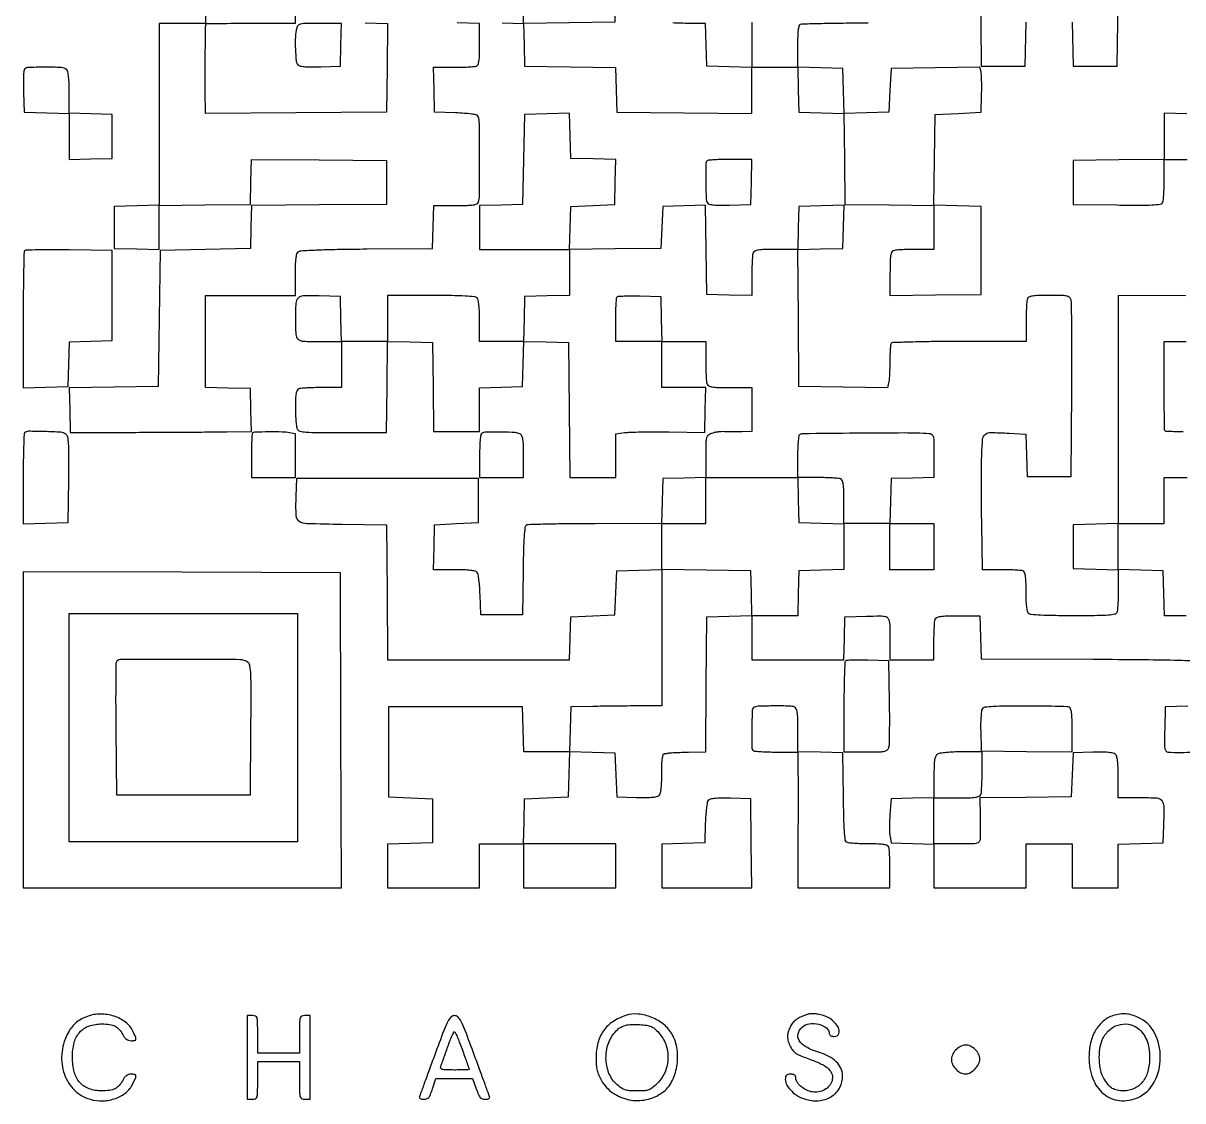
# Model space of a CAD drawing. Extents: x 179 to 1071, y 112 to 1107.
# Drawn here: x 179 to 733, y 112 to 627 of the extents above; entities that cross this region are included whole.
import ezdxf

# ---------------------------------------------------------------- set-up
doc = ezdxf.new("R2010")
doc.units = 0

msp = doc.modelspace()

# ---------------------------------------------------------------- linework, layer by layer
for points in [[(461.783832, 638.25), (461.5, 627.5), (439.75, 627.230498), (418, 626.960995), (418, 637.980498), (418, 649), (440.033832, 649), (462.067663, 649)], [(179, 289.506286), (179, 214), (255.006326, 214), (331.012652, 214), (330.756326, 289.25), (330.5, 364.5), (254.75, 364.756286), (179, 365.012572)], [(310, 290.5), (310, 236), (255.5, 236), (201, 236), (201, 290.5), (201, 345), (255.5, 345), (310, 345)]]:
    msp.add_lwpolyline(points, close=True)
for points in [[(636.242786, 646.5), (636.5, 606.5), (647, 606.5), (657.5, 606.5), (658, 627.5)], [(734.51478, 344), (724.067663, 344), (723.783832, 354.75), (723.5, 365.5), (712.75, 365.783832), (702, 366.067663), (702, 377.033832), (702, 388), (713, 388), (724, 388), (724, 399), (724, 410), (735, 410)]]:
    msp.add_lwpolyline(points)
for points in [[(266, 638), (266, 627), (255, 627), (244, 627), (244, 583.533832), (244, 540.067663), (233.25, 539.783832), (222.5, 539.5), (222.5, 529.5), (222.5, 519.5), (233.25, 519.216168), (244, 518.932337), (244, 529.446666), (244, 539.960995), (265.75, 540.230498), (287.5, 540.5), (287.783972, 551.263808), (288.067944, 562.027617), (320.283972, 561.763808), (352.5, 561.5), (352.5, 551), (352.5, 540.5), (320.284831, 540.236193), (288.069661, 539.972386), (287.784831, 529.736193), (287.5, 519.5), (266, 519), (244.5, 518.5), (244, 486), (243.5, 453.5), (222.216371, 453.230014), (200.932742, 452.960029), (201.216371, 442.230014), (201.5, 431.5), (233, 431.619058, 0.000245), (245.92406, 431.67425, 0.000254), (258.708714, 431.741607, 0.000244), (269.783891, 431.810989, 0.001089), (276.284983, 431.869058), (288.069966, 432), (287.784983, 442.25), (287.5, 452.5), (276.75, 452.783832), (266, 453.067663), (266, 475.033832), (266, 497), (287.5, 497), (309, 497), (309, 506.877555, -0.007611), (309.070803, 511.52833, -0.022626), (309.311832, 514.706722, -0.030227), (309.706905, 516.861083, -0.160422), (310.335018, 517.863077, -0.160713), (311.707475, 518.401764, -0.00336), (319.117732, 518.762199, -0.006154), (329.004508, 519.054681, -0.002212), (343.085018, 519.235522), (374.5, 519.5), (374.784983, 529.75), (375.069966, 540), (385.427994, 540, 0.005378), (390.974376, 540.059653, 0.030449), (393.919218, 540.302828, 0.063222), (395.602756, 540.767938, 0.204941), (396.393011, 541.581787, 0.091395), (396.994457, 544.811315, 0.001635), (396.969186, 562.480041, 0.001141), (396.843095, 580.536674, 0.14012), (396.199653, 582.711195, 0.199883), (395.411, 583.262532, 0.01918), (393.055937, 583.684251, 0.019108), (389.800174, 584.012968, 0.00836), (385.464966, 584.211195), (375.5, 584.5), (375.216168, 595.25), (374.932337, 606), (384.384381, 606, 0.00593), (388.119908, 606.044304, 0.007809), (391.524537, 606.178303, 0.005887), (394.361111, 606.367872, 0.0721), (395.418213, 606.606989, 0.200876), (396.227252, 607.380394, 0.065453), (396.694499, 609.000914, 0.031733), (396.93933, 611.822523, 0.005777), (397, 617.073157), (397, 626.932337), (386.25, 627.216168)], [(342.269789, 627.215968), (353.039577, 626.931935), (352.769789, 605.715968), (352.5, 584.5), (309.25, 584.239377), (266, 583.978755), (265.93983, 594.739377, -0.002163), (265.925192, 606.304543, -0.002982), (266.018922, 616.691484, -0.000463), (266.169672, 626.163567, -0.194539), (266.419653, 626.752986, -0.195102), (266.710489, 626.875962, -0.000269), (272.84181, 626.962624, -0.002175), (279.733515, 627.026341, -0.001332), (287.860145, 627.044476), (309, 627.035329), (309, 638.017664)], [(680, 627.5), (680.5, 606.5), (691, 606.5), (701.5, 606.5), (701.677892, 617.5, 0.001591), (701.751285, 623.150555, 0.000515), (701.82471, 631.516666, 0.000513)], [(407.715399, 627.215399), (417.930798, 626.930798), (418.215399, 616.715399), (418.5, 606.5), (440.216365, 606.230591), (461.93273, 605.961183), (462.216365, 595.230591), (462.5, 584.5), (494.75, 584.236147), (527, 583.972294), (527, 594.986147), (527, 606), (537.966168, 606), (548.932337, 606), (549.216168, 595.25), (549.5, 584.5), (560.230591, 584.216365), (570.961183, 583.93273), (571.230591, 562.216365), (571.5, 540.5), (592.75, 540.230112), (614, 539.960225), (614, 529.480112), (614, 519), (605.081787, 519, 0.006277), (601.550804, 518.955669, 0.008159), (598.31865, 518.821697, 0.006338), (595.626193, 518.631778, 0.070946), (594.581787, 518.393011, 0.205372), (593.767428, 517.600948, 0.062982), (593.302552, 515.9105, 0.030315), (593.059548, 512.952209, 0.005337), (593, 507.373509), (593, 496.960995), (614.75, 497.230498), (636.5, 497.5), (636.5, 518.5), (636.5, 539.5), (625.230589, 539.782933), (613.961179, 540.065865), (614.230589, 561.782933), (614.5, 583.5), (625.5, 584), (636.5, 584.5), (636.753736, 593, 0.006377), (636.812194, 596.42075, 0.007443), (636.777906, 599.669884, 0.00668), (636.671456, 602.412171, 0.044102), (636.47971, 603.769818), (635.951948, 606.039636), (614.725974, 605.769818), (593.5, 605.5), (593, 595), (592.5, 584.5), (581.784171, 584.216515), (571.068343, 583.93303), (570.784171, 594.716515), (570.5, 605.5), (559.75, 605.783832), (549, 606.067663), (549, 616.065217, -0.006718), (549.064598, 620.872568, -0.024322), (549.295338, 623.922626, -0.035007), (549.677012, 625.863977, -0.239497), (550.310267, 626.565566, -0.085622), (551.358221, 626.773179, -0.000619), (560.32419, 626.984063, -0.002335), (570.606317, 627.165144, -0.001491), (582.560267, 627.284181)], [(527, 627.466168), (527, 605.932337), (516.25, 606.216168), (505.5, 606.5), (505.215017, 616.75), (504.930034, 627), (496.046804, 627, -0.006301), (492.529225, 627.044332, -0.008183), (489.308374, 627.178303, -0.00637)], [(734.25, 496.763853), (702, 497.027706), (702, 442.547685), (702, 388.067663), (691.25, 387.783832), (680.5, 387.5), (680.5, 377), (680.5, 366.5), (691.25, 366.216168), (702, 365.932337), (702, 356.547956, -0.005972), (701.955693, 352.838356, -0.007852), (701.821697, 349.455587, -0.005942), (701.632085, 346.63733, -0.07196), (701.393011, 345.581787, -0.255133), (700.358607, 344.70203, -0.03233), (697.354935, 344.277098, -0.01678), (691.997733, 344.050113, -0.002197), (680.593011, 344, -0.003289), (671.106122, 344.062405, -0.01072), (664.827164, 344.279713, -0.009688), (660.45245, 344.610232, -0.17439), (659.2, 345.2, -0.148618), (658.678473, 346.177004, -0.020076), (658.315267, 348.499944, -0.019202), (658.075751, 351.62258, -0.009539), (658, 355.593011, 0.006405), (657.937794, 360.449162, 0.033615), (657.690477, 363.105917, 0.068495), (657.220382, 364.642994, 0.195123), (656.418213, 365.393011, 0.070786), (655.37554, 365.631731, 0.006401), (652.701889, 365.821697, 0.008207), (649.492326, 365.955666, 0.006326), (645.988133, 366), (637.13984, 366), (636.81992, 387.75, -0.001889), (636.720363, 396.857852, -0.001729), (636.685706, 406.238002, -0.001728), (636.712662, 414.612139, -0.005663), (636.81227, 420.145327, -0.012188), (637.248322, 428.257475, -0.199889), (638.460453, 430.628106, -0.182464), (641.045584, 431.550148, -0.009869), (649.859204, 431.214292), (657.932828, 430.746918), (658.216414, 420.623459), (658.5, 410.5), (669, 410.5), (679.5, 410.5), (679.778022, 451.5, 0.001281), (679.845017, 467.376623, 0.00197), (679.813672, 481.117188, 0.000633), (679.72459, 493.014886, 0.057504), (679.50897, 494.75, 0.130981), (678.822043, 496.010421, 0.150797), (677.632009, 496.679181, 0.049154), (675.276146, 496.949912, 0.004047), (669.087937, 497, 0.005765), (663.828545, 496.939362, 0.031694), (661.003282, 496.694582, 0.065386), (659.380901, 496.227398, 0.201), (658.606989, 495.418213, 0.07203), (658.367894, 494.361889, 0.005915), (658.178303, 491.534475, 0.007831), (658.044305, 488.140776, 0.005951), (658, 484.418213), (658, 475), (626.059017, 475, 0.002375), (612.881197, 474.937409, 0.005014), (602.661783, 474.737818, 0.001386), (594.260559, 474.466117, 0.250586), (593.523529, 474.03807, 0.114568), (593.287138, 473.33751, 0.006655), (593.096337, 471.070962, 0.00982), (592.956918, 468.3415, 0.007049), (592.904095, 465.28807, -0.006357), (592.853991, 462.139959, -0.00719), (592.724075, 459.121063, -0.006624), (592.542938, 456.561021, -0.038788), (592.326266, 455.230442), (591.773366, 452.960884), (570.636683, 453.230442), (549.5, 453.5), (549.236379, 486.21603), (548.972758, 518.93206), (559.736379, 519.21603), (570.5, 519.5), (570.785361, 529.78419), (571.070721, 540.068381), (560.285361, 539.78419), (549.5, 539.5), (549.215017, 529.25), (548.930034, 519), (538.572006, 519, 0.005378), (533.025624, 518.940347, 0.030449), (530.080782, 518.697172, 0.063222), (528.397244, 518.232062, 0.204941), (527.606989, 517.418213, 0.0721), (527.367872, 516.361111, 0.005887), (527.178303, 513.524537, 0.007809), (527.044304, 510.119908, 0.00593), (527, 506.384381), (527, 496.932337), (516.25, 497.216168), (505.5, 497.5), (505.230011, 518.784762), (504.960022, 540.069525), (494.730011, 539.784762), (484.5, 539.5), (484, 529.5), (483.5, 519.5), (461.714801, 519.2304), (439.929601, 518.960799), (440.214801, 529.2304), (440.5, 539.5), (451, 540), (461.5, 540.5), (461.783485, 551.215829), (462.06697, 561.931657), (451.283485, 562.215829), (440.5, 562.5), (440.215829, 573.283485), (439.931657, 584.06697), (429.215829, 583.783485), (418.5, 583.5), (418, 562), (417.5, 540.5), (407.25, 540.215017), (397, 539.930034), (397, 529.465017), (397, 519), (418.5, 519), (440, 519), (440, 508.033832), (440, 497.067663), (429.25, 496.783832), (418.5, 496.5), (418.216168, 485.75), (417.932337, 475), (407.466168, 475), (397, 475), (397, 484.8, 0.008695), (396.925705, 489.071747, 0.018472), (396.688776, 492.369558, 0.019349), (396.328068, 494.799696, 0.150969), (395.8, 495.8, 0.175156), (394.538104, 496.391927, 0.00933), (390.045513, 496.721154, 0.010454), (383.593081, 496.937931, 0.003169), (373.8, 497), (353, 497), (353, 486), (353, 475), (342.033832, 475), (331.067663, 475), (330.783832, 485.75), (330.5, 496.5), (320.375418, 496.783598, 0.012763), (312.68374, 496.802669, 0.193954), (310.282577, 495.769893, 0.185468), (309.213201, 493.340656, 0.011503), (309.013655, 485.331787, 0.014569), (309.203143, 478.375104, 0.1992), (310.280498, 476.14265, 0.173193), (312.690882, 475.166082, 0.010489), (320.606989, 475), (331, 475), (331, 464), (331, 453), (321.581787, 453, 0.005951), (317.859224, 452.955695, 0.007831), (314.465525, 452.821697, 0.005915), (311.638111, 452.632106, 0.07203), (310.581787, 452.393011, 0.188329), (309.787918, 451.670019, 0.071886), (309.31469, 450.223948, 0.035943), (309.06419, 447.749366, 0.007258), (309, 443.32727, 0.009887), (309.06651, 439.963907, 0.012432), (309.267074, 436.854244, 0.010616), (309.553271, 434.274829, 0.090159), (309.909187, 433.169685, 0.215413), (311.151507, 432.215317, 0.038649), (314.109923, 431.757737, 0.017506), (319.500881, 431.535576, 0.002004), (331.659187, 431.509214), (352.5, 431.547575), (352.769596, 453.30742), (353.039192, 475.067266), (363.769596, 474.783633), (374.5, 474.5), (374.769888, 453.25), (375.039775, 432), (386.019888, 432), (397, 432), (397, 442.465017), (397, 452.930034), (407.25, 453.215017), (417.5, 453.5), (417.784171, 464.283485), (418.068343, 475.06697), (428.784171, 474.783485), (439.5, 474.5), (439.763853, 442.25), (440.027706, 410), (451.013853, 410), (462, 410), (462, 420.438727), (462, 430.877454), (466.25, 431.475563, -0.027578), (468.822821, 431.693928, -0.00372), (474.245312, 431.813719, -0.004283), (480.679601, 431.852846, -0.003597), (487.5, 431.786836), (504.5, 431.5), (504.783832, 442.25), (505.067663, 453), (494.533832, 453), (484, 453), (484, 464), (484, 475), (494.5, 475), (505, 475), (505, 465.581787, 0.005951), (505.044305, 461.859224, 0.007831), (505.178303, 458.465525, 0.005915), (505.367894, 455.638111, 0.07203), (505.606989, 454.581787, 0.205218), (506.398405, 453.76761, 0.063068), (508.086379, 453.30265, 0.030363), (511.039857, 453.059586, 0.005351), (516.606989, 453), (527, 453), (527, 442.5), (527, 432), (522.25, 431.860223, -0.005375), (520.174262, 431.821467, -0.003894), (517.861799, 431.821166, -0.003934), (515.665455, 431.855269, -0.008568), (513.981656, 431.923547, 0.028127), (512.435027, 431.925749, 0.019521), (510.694401, 431.761907, 0.019745), (509.030201, 431.47217, 0.037884), (507.731656, 431.088075, 0.081344), (506.122553, 430.154649, 0.161381), (505.344352, 428.921115, 0.056981), (505.049862, 426.650371, 0.003783), (505, 420.059734), (505, 410.069966), (494.75, 409.784983), (484.5, 409.5), (484.216168, 398.75), (483.932337, 388), (452.216168, 387.984687, 0.0023), (439.970166, 387.922449, 0.003619), (429.455579, 387.744518, 0.000976), (420.306637, 387.505579, 0.135285), (419.270909, 387.188593, 0.228384), (418.64341, 386.178296, 0.009456), (418.259718, 381.820243, 0.01097), (417.960859, 375.461676, 0.003025), (417.770909, 365.453905), (417.5, 344.5), (407.5, 344.5), (397.5, 344.5), (397.209882, 353.945876, 0.010217), (397.019842, 357.65896, 0.013854), (396.687053, 361.000112, 0.010763), (396.277004, 363.740901, 0.131421), (395.837437, 364.695876, 0.16359), (394.854267, 365.303767, 0.027853), (392.655059, 365.689805, 0.02181), (389.448996, 365.928968, 0.007712), (384.843724, 366), (374.932337, 366), (375.216168, 376.75), (375.5, 387.5), (386, 388), (396.5, 388.5), (396.5, 399), (396.5, 409.5), (353, 409.5), (309.5, 409.5), (309.204946, 401, 0.017415), (309.206112, 391.861975, 0.254171), (310.789178, 389.177094, 0.129025), (314.474131, 388.10305, 0.003568), (331.264071, 387.769847), (352.5, 387.5), (352.763853, 355.25), (353.027706, 323), (396.47887, 323), (439.930034, 323), (440.215017, 333.25), (440.5, 343.5), (451, 344), (461.5, 344.5), (462, 355), (462.5, 365.5), (473.25, 365.783832), (484, 366.067663), (484, 333.533832), (484, 301), (472.75, 300.925726, 0.000756), (467.680609, 300.884593, 0.000467), (461.720312, 300.821651, 0.000468), (455.83123, 300.748444, 0.000842), (451, 300.675726), (440.5, 300.5), (440.216168, 289.75), (439.932337, 279), (429, 279), (418.067663, 279), (417.783832, 289.75), (417.5, 300.5), (385.5, 300.5), (353.5, 300.5), (353.5, 279), (353.5, 257.5), (364, 257), (374.5, 256.5), (374.5, 246), (374.5, 235.5), (363.75, 235.216168), (353, 234.932337), (353, 224.466168), (353, 214), (375, 214), (397, 214), (397, 224.5), (397, 235), (407.5, 235), (418, 235), (418, 224.5), (418, 214), (440, 214), (462, 214), (462, 224.5), (462, 235), (439.966168, 235), (417.932337, 235), (418.216168, 245.75), (418.5, 256.5), (429, 257), (439.5, 257.5), (439.784686, 268.334198), (440.069372, 279.168395), (450.784686, 278.834198), (461.5, 278.5), (462, 268), (462.5, 257.5), (471.850715, 257.211141, 0.009044), (475.957683, 257.15859, 0.018924), (479.150171, 257.296386, 0.020746), (481.513859, 257.587315, 0.132968), (482.600715, 258.083586, 0.151559), (483.265688, 259.104681, 0.036119), (483.681736, 261.113655, 0.025065), (483.9285, 264.120571, 0.007941), (484, 268.622445, -0.007031), (484.062523, 273.068568, -0.025706), (484.286399, 275.877848, -0.037987), (484.652471, 277.62218, -0.308235), (485.25, 278.11535, 0.009119), (485.801517, 278.176405, 0.006205), (486.426562, 278.265064, 0.006254), (487.02778, 278.365684, 0.012489), (487.5, 278.463035, -0.04467), (488.200358, 278.56102, -0.002025), (490.625618, 278.671865, -0.003374), (493.508206, 278.772433, -0.002409), (496.736147, 278.847686), (504.972294, 279), (505.236147, 311.25), (505.5, 343.5), (516.25, 343.783832), (527, 344.067663), (527, 333.533832), (527, 323), (548.965017, 323), (570.930034, 323), (571.215017, 333.25), (571.5, 343.5), (581.722245, 343.784677, -0.003488), (588.334543, 343.922669, -0.050684), (590.662172, 343.718733, -0.165802), (591.830539, 343.053969, -0.120322), (592.534088, 341.720206, -0.014931), (592.746531, 340.752221, -0.015552), (592.897539, 339.786309, -0.015411), (592.976104, 338.945432, -0.063258), (592.943422, 338.435529, 0.043569), (592.876339, 337.788254, 0.002158), (592.850897, 335.645124, 0.003471), (592.849335, 333.095394, 0.002501), (592.881579, 330.25), (593, 323), (603.5, 323), (614, 323), (614, 331.918213, -0.006277), (614.044331, 335.449196, -0.008159), (614.178303, 338.68135, -0.006338), (614.368222, 341.373807, -0.070946), (614.606989, 342.418213, -0.204941), (615.397244, 343.232062, -0.063222), (617.080782, 343.697172, -0.030449), (620.025624, 343.940347, -0.005378), (625.572006, 344), (635.930034, 344), (636.215017, 333.75), (636.5, 323.5), (689.908191, 323.241158, -0.001186), (714.608582, 323.062853, -0.003868), (730.961472, 322.779488, -0.001506), (743.157069, 322.437008, -0.166934)], [(734.75, 583.783832), (724, 584.067663), (724, 573.053334), (724, 562.039005), (702.25, 561.769502), (680.5, 561.5), (680.5, 551), (680.5, 540.5), (701.428109, 540.22917, 0.002701), (711.928451, 540.150006, 0.012029), (718.091209, 540.285113, 0.012869), (722.095412, 540.572759, 0.230932), (723.162796, 541.22917, 0.115844), (723.482259, 542.147219, 0.007444), (723.73694, 544.990756, 0.010563), (723.920078, 548.422631, 0.007655), (723.984687, 552.25), (724, 562), (735, 562)], [(733.099284, 431.842144, -0.003629), (729.883048, 431.886583, -0.005703), (727.121055, 431.976323, -0.001837), (724.742962, 432.089509, -0.18563), (724.444455, 432.222211, -0.19426), (724.178932, 432.847343, -0.00054), (724.022325, 442.148862, -0.003172), (723.924961, 452.494124, -0.002166), (723.93983, 464.25), (724, 475), (734.5, 475, -0.002229)], [(735.25, 300.783832), (724.5, 300.5), (724.216168, 289.75, 0.003787), (724.096428, 283.38925, 0.03711), (724.265201, 280.711219, 0.117919), (724.770434, 279.415829, 0.228032), (725.716168, 278.879639, 0.018888), (731.670336, 278.70335, 0.015344), (738.050698, 278.95141, 0.00813)]]:
    msp.add_lwpolyline(points, format="xyb")
for points in [[(309.630286, 624.75, 0.055793), (309.001854, 620.602223, 0.020602), (309.015489, 614.679855, 0.014264), (309.432594, 608.898948, 0.196865), (310.399285, 607.083586, 0.132968), (311.486141, 606.587315, 0.020746), (313.849829, 606.296386, 0.018924), (317.042317, 606.15859, 0.009044), (321.149285, 606.211141), (330.5, 606.5), (330.784983, 616.75), (331.069966, 627), (320.651614, 627, 0.003769), (314.098922, 626.950609, 0.046611), (311.622511, 626.68154, 0.144833), (310.367106, 626.013455, 0.133852)], [(179.428774, 604.674983, 0.081654), (179.239658, 603.758353, 0.005045), (179.154817, 600.970602, 0.007376), (179.136178, 597.631743, 0.005394), (179.210159, 593.924983), (179.5, 584.5), (190.25, 584.216168), (201, 583.932337), (201, 572.931185), (201, 561.930034), (211.25, 562.215017), (221.5, 562.5), (221.5, 573), (221.5, 583.5), (211.25, 583.784983), (201, 584.069966), (201, 593.834983, 0.00874), (200.925625, 598.089346, 0.018513), (200.688556, 601.377065, 0.019392), (200.327709, 603.800997, 0.150838), (199.8, 604.8, 0.187671), (197.283421, 605.90689, 0.012371), (189.211649, 606.05708, 0.010192), (181.04182, 605.840358, 0.297728)], [(505.666667, 561.333333, 0.196902), (505.027473, 559.806915, 0.004187), (505.03276, 551.492133, 0.005407), (505.194388, 543.339609, 0.134486), (505.847958, 541.211769, 0.19692), (506.705135, 540.604266, 0.033714), (508.717063, 540.278982, 0.023663), (511.804805, 540.138177, 0.006827), (516.582645, 540.211769), (526.5, 540.5), (526.783832, 551.25), (527.067663, 562), (516.700498, 562, 0.006002), (512.679249, 561.951725, 0.009085), (509.182855, 561.804167, 0.004491), (506.245758, 561.600217, 0.178637)], [(179.686388, 518.353055, 0.192916), (179.406462, 517.698734, 0.000584), (179.201626, 508.360438, 0.003206), (179.049454, 497.757662, 0.001985), (179, 485.299502), (179, 452.932337), (189.75, 453.216168), (200.5, 453.5), (200.783481, 464.215387), (201.066961, 474.930773), (211.283481, 475.215387), (221.5, 475.5), (221.5, 497), (221.5, 518.5), (200.936388, 518.769721, 0.003162), (193.00418, 518.823589, 0.005018), (186.21171, 518.758585, 0.001402), (180.323998, 518.626628, 0.192368)], [(483.783832, 485.75), (484.067663, 475), (473.033832, 475), (462, 475), (462, 485.333333, -0.006317), (462.050668, 489.343898, -0.009512), (462.205463, 492.836713, -0.004898), (462.419778, 495.762931, -0.177451), (462.699448, 496.366114, -0.183378), (463.300668, 496.636532, -0.005301), (466.145783, 496.777033, -0.010046), (469.547259, 496.840477, -0.006672), (473.449448, 496.782781), (483.5, 496.5)], [(179.666667, 431.333333, 0.189801), (179.3961, 430.711254, 0.001218), (179.195833, 424.585895, 0.004643), (179.048092, 417.538437, 0.002919), (179, 409.299502), (179, 387.932337), (189.75, 388.216168), (200.5, 388.5), (200.754296, 409, 0.002073), (200.852956, 420.948209, 0.01757), (200.686301, 426.317956, 0.038884), (200.252535, 429.311683, 0.180386), (199.313166, 430.75, 0.143383), (196.907412, 431.62949, 0.008995), (189.280927, 431.993331, 0.007458), (181.535771, 432.107706, 0.198873)], [(288.527465, 431.194132, 0.183225), (288.315235, 430.722654, 0.003003), (288.154943, 427.786193, 0.007363), (288.038139, 424.33193, 0.004769), (288, 420.333333), (288, 410), (298.5, 410), (309, 410), (309, 420.420545), (309, 430.841089), (306.25, 431.384429, 0.042934), (302.724363, 431.771145, 0.008543), (296.37883, 431.81143, 0.003636), (289.68507, 431.690863, 0.19235)], [(398.25, 431.27924, 0.255454), (397.652713, 430.609037, 0.028296), (397.290702, 428.514519, 0.022049), (397.06459, 425.311648, 0.006597), (397, 420.416667), (397, 410), (407.5, 410), (418, 410), (418, 419.964816, 0.005536), (417.938985, 425.475026, 0.034295), (417.682775, 428.291795, 0.07495), (417.163969, 429.917595, 0.157282), (416.25, 430.859172, 0.109045), (414.015958, 431.479955, 0.007618), (407.471253, 431.732503, 0.008822), (400.985473, 431.769399, 0.082863)], [(611.75, 431.12754, -0.149864), (613.016875, 430.659144, -0.179347), (613.693203, 429.59044, -0.04903), (613.955236, 427.246319, -0.003335), (614, 420.534983), (614, 410.069966), (603.75, 409.784983), (593.5, 409.5), (593.216168, 398.75), (592.932337, 388), (603.466168, 388), (614, 388), (614, 377), (614, 366), (603.5, 366), (593, 366), (593, 377), (593, 388), (582, 388), (571, 388), (571, 377.033832), (571, 366.067663), (560.25, 365.783832), (549.5, 365.5), (549.216168, 354.75), (548.932337, 344), (538, 344), (527.067663, 344), (526.783832, 354.75), (526.5, 365.5), (505.25, 365.769888), (484, 366.039775), (484, 377.019888), (484, 388), (494.5, 388), (505, 388), (505, 399), (505, 410), (527, 410), (549, 410), (549, 419.8, -0.009027), (549.069038, 423.623668, -0.013013), (549.279106, 427.000313, -0.008728), (549.573675, 429.779068, -0.167132), (549.950148, 430.55, -0.196133), (551.269747, 431.104763, -0.000319), (576.900886, 431.360642, -0.002365), (599.810676, 431.466353, -0.014128)], [(549.216168, 399.25), (549.5, 388.5), (560.25, 388.216168), (571, 387.932337), (571, 398.359179, 0.005326), (570.940479, 403.946379, 0.03028), (570.697521, 406.908208, 0.062919), (570.232706, 408.600474, 0.205485), (569.418213, 409.393011, 0.0721), (568.361111, 409.632128, 0.005887), (565.524537, 409.821697, 0.007809), (562.119908, 409.955696, 0.00593), (558.384381, 410), (548.932337, 410)], [(223.453816, 321.740243, 0.089548), (223.261817, 320.729866, 0.000598), (223.19019, 311.747155, 0.00234), (223.168607, 301.460077, 0.00149), (223.235201, 289.490243), (223.5, 258.5), (255.5, 258.5), (287.5, 258.5), (287.765726, 289.5, 0.001225), (287.879013, 308.006621, 0.012082), (287.71941, 315.793845, 0.024457), (287.315418, 320.099227, 0.201729), (286.324597, 321.75, 0.157681), (282.495237, 323.016106, 0.001671), (254.221233, 323.106234, 0.001077), (225.335041, 323.03952, 0.309316)], [(571.699448, 322.366114, 0.189293), (571.415787, 321.715674, 0.001337), (571.205463, 315.605463, 0.004867), (571.050466, 308.561556, 0.003067), (571, 300.333333), (571, 279), (581.480948, 279, 0.003689), (588.090254, 279.04877, 0.046635), (590.56377, 279.316854, 0.147729), (591.804249, 279.985695, 0.136351), (592.514659, 281.25, 0.054895), (592.724598, 282.840683, 0.002293), (592.821708, 288.567187, 0.003942), (592.85221, 295.365834, 0.002788), (592.783711, 303), (592.5, 322.5), (582.449448, 322.782781, 0.006672), (578.547259, 322.840477, 0.010046), (575.145783, 322.777033, 0.005301), (572.300668, 322.636532, 0.183378)], [(528.25, 300.337719, 0.294309), (527.231787, 298.895714, 0.006645), (526.97479, 290.057609, 0.007041), (526.959834, 281.249007, 0.256631), (527.921915, 279.548259, 0.11948), (528.628529, 279.317429, 0.004153), (531.533455, 279.114902, 0.007538), (534.993522, 278.954844, 0.005174), (538.921915, 278.873109), (549, 278.767734), (549.059849, 268.133867, -0.001224), (549.077428, 262.605548, -0.000373), (549.077311, 254.234636, -0.000373), (549.063187, 244.85701, -0.000408), (549.03525, 235.75), (548.950802, 214), (570.975401, 214), (593, 214), (593, 222.918213, 0.006277), (592.955669, 226.449196, 0.008159), (592.821697, 229.68135, 0.006338), (592.631778, 232.373807, 0.070946), (592.393011, 233.418213, 0.194682), (591.644645, 234.219983, 0.068336), (590.110608, 234.692539, 0.033702), (587.463534, 234.944731, 0.006483), (582.643011, 235.015313, -0.007897), (579.051251, 235.078061, -0.010836), (575.824714, 235.255482, -0.00778), (573.15341, 235.502378, -0.115057), (572.270909, 235.811407, -0.228384), (571.64341, 236.821704, -0.009456), (571.259718, 241.179757, -0.01097), (570.960859, 247.538324, -0.003025), (570.770909, 257.546095), (570.5, 278.5), (559.75, 278.783832), (549, 279.067663), (549, 289.426843, 0.005377), (548.940349, 294.973908, 0.030446), (548.697178, 297.919034, 0.063217), (548.232073, 299.602718, 0.20495), (547.418213, 300.393011, 0.08728), (545.058163, 300.8525, 0.005264), (537.809578, 300.907903, 0.005152), (530.548962, 300.812147, 0.090253)], [(637.132601, 299.659774, 0.14374), (636.735103, 298.738162, 0.011135), (636.465376, 296.033774, 0.014363), (636.30446, 292.712752, 0.010048), (636.305968, 288.964974), (636.5, 279.5), (658.25, 279.230498), (680, 278.960995), (680, 289.373509, 0.005909), (679.937853, 294.63235, 0.026215), (679.702981, 297.714717, 0.044517), (679.291071, 299.579093, 0.228341), (678.584755, 300.329103, 0.08356), (677.505067, 300.547602, 0.001645), (671.854727, 300.715211, 0.003887), (665.239687, 300.83821, 0.002593), (657.661387, 300.880891, 0.003264), (648.310434, 300.824029, 0.011702), (642.34173, 300.609, 0.011327), (638.282386, 300.275118, 0.195784)], [(615.75, 277.919901, 0.150007), (614.838644, 276.932935, 0.072401), (614.319823, 275.274813, 0.033995), (614.062131, 272.442497, 0.005692), (614, 266.985293), (614, 257.069966), (603.75, 256.784983), (593.5, 256.5), (592.970418, 249, 0.009238), (592.809463, 245.908595, 0.009315), (592.763426, 242.821875, 0.009163), (592.822694, 240.13329, 0.036753), (593.009432, 238.5), (593.578029, 235.5), (603.789014, 235.215017), (614, 234.930034), (614, 224.465017), (614, 214), (636, 214), (658, 214), (658, 224.5), (658, 235), (669, 235), (680, 235), (680, 224.5), (680, 214), (691, 214), (702, 214), (702, 224.466168), (702, 234.932337), (712.75, 235.216168), (723.5, 235.5), (723.795054, 244, 0.009927), (723.928151, 252.965089, 0.179688), (722.933469, 255.602972, 0.203196), (720.50249, 256.788355, 0.01319), (712.480948, 257), (702, 257), (702, 266.877555, 0.007345), (701.929838, 271.653266, 0.024181), (701.685192, 274.794146, 0.035127), (701.271246, 276.875583, 0.154085), (700.600715, 277.916414, 0.132968), (699.513859, 278.412685, 0.020746), (697.150171, 278.703614, 0.018924), (693.957683, 278.84141, 0.009044), (689.850715, 278.788859), (680.5, 278.5), (680, 268), (679.5, 257.5), (657.690244, 257.230331), (635.880488, 256.960662), (636.006297, 248.230331, -0.001028), (636.049627, 244.722803, -0.001214), (636.075747, 241.403597, -0.00106), (636.085061, 238.600628, -0.007638), (636.066053, 237.25, -0.15749), (635.614629, 235.980962, -0.180944), (634.529323, 235.302638, -0.047129), (632.101853, 235.043371, -0.003053), (625, 235), (614, 235), (614, 246), (614, 257), (624.893011, 257, 0.005003), (630.756842, 257.058671, 0.029178), (633.833669, 257.300233, 0.06089), (635.585285, 257.763049, 0.209079), (636.393011, 258.581787, 0.07203), (636.632106, 259.638111, 0.005915), (636.821697, 262.465525, 0.007831), (636.955695, 265.859224, 0.005951), (637, 269.581787), (637, 279), (627.25, 278.969591, 0.00959), (623.388265, 278.883463, 0.012387), (619.85, 278.648701, 0.010192), (616.9234, 278.321298, 0.099229)], [(506.191104, 255.730267, 0.130478), (505.740409, 254.755874, 0.01114), (505.321331, 252.010214, 0.01414), (504.98226, 248.661415, 0.010482), (504.790118, 244.945876), (504.5, 235.5), (494.25, 235.215017), (484, 234.930034), (484, 224.465017), (484, 214), (505.519888, 214), (527.039775, 214), (526.769888, 235.25), (526.5, 256.5), (516.900987, 256.784391, 0.007277), (512.237553, 256.854647, 0.02466), (509.198281, 256.706214, 0.036405), (507.194197, 256.360369, 0.159945)], [(209.683804, 152.608385, 0.037519), (206.453517, 151.123705, 0.05564), (203.915054, 149.322992, 0.055933), (201.845434, 147.014506, 0.038414), (200.028793, 144, 0.098351), (197.41826, 134.548766, 0.103483), (198.694085, 124.999041, 0.111726), (203.534074, 117.306042, 0.131773), (210.957988, 113.009347, 0.074228), (217.170377, 112.295289, 0.078664), (223.190275, 113.457707, 0.085063), (228.170422, 116.292443, 0.110583), (231.393538, 120.416892, 0.008295), (232.725442, 123.348264, 0.150376), (232.838458, 124.358843, 0.32021), (232.302978, 124.871744, 0.036035), (230.52568, 125, 0.074186), (229.315265, 124.819415, 0.085534), (228.274159, 124.294684, 0.073782), (227.357711, 123.379331, 0.040384), (226.51533, 122.029644, -0.060119), (224.858757, 119.594384, -0.097596), (222.886425, 118.067496, -0.082774), (220.244306, 117.252992, -0.033478), (216.470034, 117, -0.085617), (210.434909, 118.041046, -0.128649), (206.041292, 121.030957, -0.116684), (203.40134, 126.039796, -0.062843), (202.511047, 133, -0.061107), (203.366356, 140.07176, -0.120578), (205.97537, 145.053707, -0.1321), (210.398022, 147.987437, -0.080931), (216.612794, 149, -0.034712), (220.300064, 148.743704, -0.082981), (222.908926, 147.92416, -0.096565), (224.868732, 146.395301, -0.059701), (226.51533, 143.970356, 0.040384), (227.357711, 142.620669, 0.073782), (228.274159, 141.705316, 0.085534), (229.315265, 141.180585, 0.074186), (230.52568, 141, 0.036035), (232.302978, 141.128256, 0.32021), (232.838458, 141.641157, 0.150376), (232.725442, 142.651736, 0.008295), (231.393538, 145.583108, 0.121066), (227.927372, 149.834299, 0.083404), (222.38911, 152.713278, 0.078871), (215.896381, 153.731445, 0.088719)], [(286, 133), (286, 113), (288.5, 113, 0.104331), (289.950811, 113.306062, 0.224677), (290.680556, 114.15, 0.064117), (290.955995, 116.064536, 0.003707), (291, 122), (291, 131), (301, 131), (311, 131), (311, 122, 0.003707), (311.044005, 116.064536, 0.064117), (311.319444, 114.15, 0.224677), (312.049189, 113.306062, 0.104331), (313.5, 113), (316, 113), (316, 133), (316, 153), (313.5, 153, 0.104331), (312.049189, 152.693938, 0.224677), (311.319444, 151.85, 0.064117), (311.044005, 149.935464, 0.003707), (311, 144), (311, 135), (301, 135), (291, 135), (291, 144, 0.003707), (290.955995, 149.935464, 0.064117), (290.680556, 151.85, 0.224677), (289.950811, 152.693938, 0.104331), (288.5, 153), (286, 153)], [(375.561826, 134.25, 0.000056), (372.891492, 126.97389, 0.000085), (370.569213, 120.640625, 0.000031), (368.570287, 115.185263, 0.002096), (368.2321, 114.25, 0.176258), (368.235285, 113.732765, 0.170292), (368.569733, 113.329545, 0.098345), (369.270572, 113.077722, 0.03724), (370.312645, 113, 0.083579), (371.70263, 113.233982, 0.135846), (372.681839, 113.909055, 0.078963), (373.503311, 115.280794, 0.015325), (374.5, 118), (376.160733, 123), (384.882822, 123), (393.604911, 123), (395.402886, 118, 0.015656), (396.464944, 115.313739, 0.07589), (397.332377, 113.928019, 0.129346), (398.332249, 113.239937, 0.086585), (399.707419, 113, 0.037744), (400.739068, 113.077988, 0.098919), (401.434052, 113.330182, 0.170206), (401.765741, 113.733446, 0.175239), (401.7679, 114.25, 0.002096), (401.429713, 115.185263, 0.000031), (399.430787, 120.640625, 0.000085), (397.108508, 126.97389, 0.000056), (394.438174, 134.25, 0.002251), (390.127109, 145.831267, 0.026377), (388.191461, 150.241349, 0.080817), (386.69777, 152.300247, 0.198001), (385, 153, 0.198001), (383.30223, 152.300247, 0.080817), (381.808539, 150.241349, 0.026377), (379.872891, 145.831267, 0.002251)], [(466.764045, 153.05557, 0.07095), (460.642134, 150.089072, 0.091267), (456.182211, 145.721644, 0.089168), (453.501217, 139.966946, 0.064595), (452.588835, 132.939169, 0.017326), (452.711034, 129.40439, 0.040848), (453.107186, 126.798308, 0.046119), (453.885067, 124.48725, 0.028317), (455.19606, 121.928422, 0.109868), (460.687593, 116.021229, 0.102355), (468.304108, 112.810083, 0.100827), (476.667246, 112.860126, 0.10332), (484.263472, 116.187608, 0.118996), (488.700748, 121.296679, 0.07771), (491.191433, 128.733894, 0.074947), (491.341306, 136.864159, 0.094761), (488.979621, 143.987427, 0.09527), (485.01477, 148.703618, 0.073688), (479.226189, 152.131549, 0.07431), (472.744562, 153.712204, 0.10044)], [(553, 153.347931, 0.029699), (550.326402, 152.287402, 0.047904), (548.218193, 151.044382, 0.055122), (546.603721, 149.574331, 0.061277), (545.414686, 147.835022, 0.047925), (544.403102, 145.313139, 0.07279), (544.073217, 142.97855, 0.072117), (544.425364, 140.631603, 0.046116), (545.463015, 138.071521, 0.048362), (546.699166, 136.159399, 0.090526), (548.079903, 134.949155, 0.041416), (550.420752, 133.800021, 0.00377), (556.494283, 131.47209, -0.035394), (561.374092, 129.238597, -0.095167), (564.305895, 126.820046, -0.143302), (565.46261, 124.13376, -0.129374), (565.053265, 121.128593, -0.104671), (563.512241, 118.882266, -0.084261), (561.0779, 117.24242, -0.080688), (558.134995, 116.448009, -0.083749), (555.131466, 116.641937, -0.071798), (552.640256, 117.622354, -0.055883), (550.285295, 119.339147, -0.05935), (548.557431, 121.346733, -0.149114), (548, 123.174314, 0.092886), (547.845765, 123.997386, 0.14336), (547.407663, 124.567431, 0.112929), (546.642142, 124.896383, 0.045268), (545.5, 125, 0.04548), (544.233654, 124.884575, 0.151247), (543.501588, 124.501578, 0.15214), (543.116447, 123.773562, 0.046192), (543, 122.515777, 0.133788), (543.766125, 119.703822, 0.068629), (546.049229, 116.816324, 0.06242), (549.329289, 114.373971, 0.065668), (553.056177, 112.867157, 0.09295), (559.59422, 112.423845, 0.116548), (565.286478, 114.499846, 0.128259), (569.079569, 118.705153, 0.126924), (570.354845, 124.244384, 0.098625), (569.529586, 127.886423, 0.096442), (567.368397, 130.967226, 0.076592), (563.741246, 133.523364, 0.03893), (558.552714, 135.614906, -0.048933), (552.852638, 138.046054, -0.127719), (549.632912, 141.075756, -0.205481), (549.118104, 144.340249, -0.14764), (551.046286, 147.541889, -0.152922), (554.46291, 149.117396, -0.0929), (558.942709, 148.863167, -0.103681), (562.653974, 147.076912, -0.232981), (564, 144.345012, 0.172986), (564.18751, 143.819249, 0.098327), (564.71468, 143.384501, 0.074706), (565.518389, 143.096168, 0.048868), (566.5, 143, 0.31352), (568.525882, 144.408787, 0.214242), (568.332601, 147.30822, 0.104042), (565.378474, 150.844056, 0.099463), (561.204514, 152.959978, 0.016376), (558.538798, 153.60712, 0.03956), (556.528203, 153.862477, 0.049209), (554.786228, 153.773404, 0.042231)], [(699.619302, 152.965577, 0.103791), (694.880689, 150.390624, 0.085403), (691.183932, 145.964093, 0.075144), (688.837242, 140.009431, 0.056409), (688.043924, 133, 0.089468), (689.867054, 122.892776, 0.131158), (695.072434, 115.566536, 0.149751), (702.667468, 112.400692, 0.12924), (711.229451, 113.777299, 0.168029), (719.118512, 121.118178, 0.120271), (722.113161, 132.893548, 0.120739), (719.342914, 144.689176, 0.169987), (711.598931, 152.094566, 0.033663), (708.452623, 153.275239, 0.054834), (705.65061, 153.79131, 0.055496), (702.827431, 153.683135, 0.03545)], [(388.930384, 136.058597, -0.001098), (390.107081, 132.800432, -0.001745), (391.0983, 130.006205, -0.000358), (391.960064, 127.544093, -0.08419), (392, 127.308597, -0.399426), (391.880991, 127.183389, -0.001839), (389.912322, 127.09065, -0.006779), (387.618144, 127.02218, -0.00407), (384.893011, 127, -0.005609), (380.726103, 127.046748, -0.060916), (379.065923, 127.28768, -0.240986), (378.459883, 127.839665, -0.184329), (378.464869, 128.75, 0.006747), (378.868022, 129.832381, 0.000797), (379.727626, 132.251196, 0.000954), (380.739574, 135.130606, 0.000782), (381.810341, 138.211517, -0.010216), (382.882748, 141.119051, -0.018392), (383.89689, 143.448768, -0.014669), (384.780404, 145.159664, -0.502991), (385.168866, 145.211517, -0.092251), (385.54939, 144.640035, -0.003384), (386.559221, 142.229346, -0.006072), (387.704045, 139.344487, -0.004215)], [(482.534117, 144.811303, -0.099867), (485.879438, 139.265053, -0.091849), (486.944685, 132.684557, -0.091772), (485.58198, 126.154489, -0.099485), (481.987963, 120.752669, -0.021613), (479.607721, 118.569764, -0.083812), (477.888522, 117.558463, -0.075649), (475.844604, 117.115368, -0.01562), (472.152443, 117, -0.016144), (468.65737, 117.112882, -0.061175), (466.512667, 117.51817, -0.073196), (464.73062, 118.390229, -0.029835), (462.595198, 120.050559, -0.111833), (458.950568, 125.075363, -0.086535), (457.390244, 131.675603, -0.084303), (458.143252, 138.575288, -0.09771), (461.141509, 144.45277, -0.054506), (463.407581, 146.764516, -0.089051), (465.797816, 148.097865, -0.071503), (468.870069, 148.683748, -0.024767), (473.394924, 148.666336, -0.01719), (476.82851, 148.364271, -0.069372), (478.855988, 147.823515, -0.080044), (480.510152, 146.788935, -0.027585)], [(711.486321, 146.8321, -0.070161), (713.868384, 144.346776, -0.061272), (715.601633, 141.186884, -0.055105), (716.650321, 137.386057, -0.039799), (717, 133, -0.063765), (716.154468, 126.396893, -0.101589), (713.650296, 121.306745, -0.119005), (709.684923, 118.137841, -0.111724), (704.615141, 117.031803, -0.044506), (701.462585, 117.337551, -0.094616), (699.190246, 118.23018, -0.084733), (697.253708, 119.97034, -0.03057), (695.130319, 123.017684, -0.08466), (693.64457, 126.753395, -0.042195), (693.006532, 131.819709, -0.041764), (693.229586, 137.059744, -0.067542), (694.37882, 141.364218, -0.103277), (697.441958, 145.826228, -0.113993), (701.937505, 148.498816, -0.120441), (706.950575, 148.848439, -0.124746)], [(624.358768, 136.449677, 0.094529), (622.77448, 134.118456, 0.123153), (622.356435, 131.581735, 0.117166), (623.180549, 129.052717, 0.080234), (625.153425, 126.75, 0.074747), (627.267163, 125.445169, 0.122505), (629.333006, 125.111703, 0.115003), (631.406538, 125.782224, 0.060985), (633.545455, 127.454545, 0.075889), (635.275111, 129.807428, 0.117404), (635.893125, 132.241103, 0.122197), (635.340067, 134.622033, 0.08651), (633.685549, 136.825686, 0.076979), (631.378131, 138.406085, 0.122399), (629.046165, 138.886798, 0.118177), (626.701919, 138.223966, 0.068753)]]:
    msp.add_lwpolyline(points, format="xyb", close=True)

doc.saveas('drawing.dxf')
